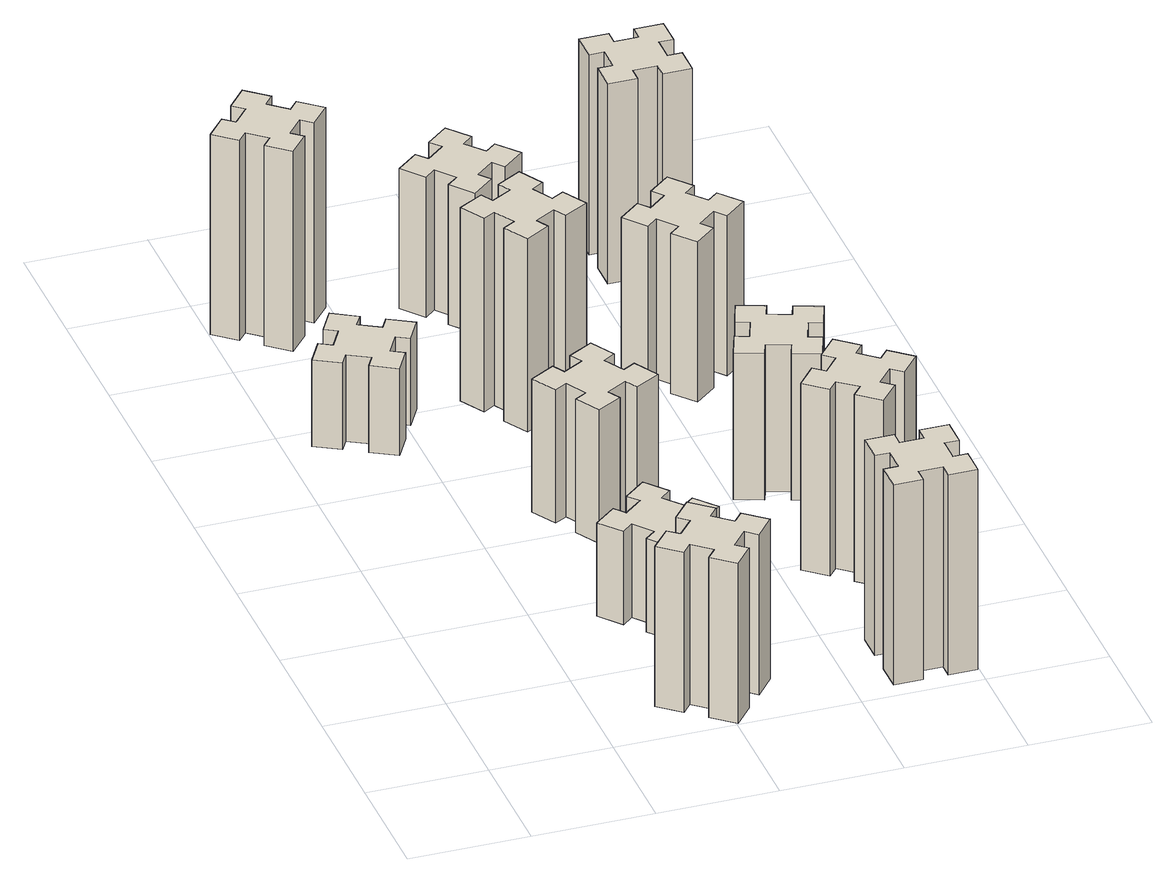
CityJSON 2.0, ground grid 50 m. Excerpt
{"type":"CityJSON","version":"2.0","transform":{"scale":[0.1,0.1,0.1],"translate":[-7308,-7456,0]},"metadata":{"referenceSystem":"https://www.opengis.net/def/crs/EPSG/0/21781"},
"CityObjects":{
"building1":{"type":"Building","attributes":{"class":"1000","function":"1000","usage":"1000","yearOfConstruction":2016,"roofType":"1000","measuredHeight":72,"storeysAboveGround":30,"storeysBelowGround":0},"geometry":[{"type":"Solid","lod":"1","boundaries":[[[[0,1,2,3,4,5,6,7,8,9,10,11,12,13,14,15,16,17,18,19]],[[17,16,20,21]],[[16,15,22,20]],[[15,14,23,22]],[[14,13,24,23]],[[13,12,25,24]],[[12,11,26,25]],[[11,10,27,26]],[[10,9,28,27]],[[9,8,29,28]],[[8,7,30,29]],[[7,6,31,30]],[[6,5,32,31]],[[5,4,33,32]],[[4,3,34,33]],[[3,2,35,34]],[[2,1,36,35]],[[1,0,37,36]],[[0,19,38,37]],[[19,18,39,38]],[[18,17,21,39]],[[24,25,26,27,28,29,30,31,32,33,34,35,36,37,38,39,21,20,22,23]]]]}]},
"building2":{"type":"Building","attributes":{"class":"1000","function":"1000","usage":"1000","yearOfConstruction":2016,"roofType":"1000","measuredHeight":39,"storeysAboveGround":30,"storeysBelowGround":0},"geometry":[{"type":"Solid","lod":"1","boundaries":[[[[40,41,42,43,44,45,46,47,48,49,50,51,52,53,54,55,56,57,58,59]],[[57,56,60,61]],[[56,55,62,60]],[[55,54,63,62]],[[54,53,64,63]],[[53,52,65,64]],[[52,51,66,65]],[[51,50,67,66]],[[50,49,68,67]],[[49,48,69,68]],[[48,47,70,69]],[[47,46,71,70]],[[46,45,72,71]],[[45,44,73,72]],[[44,43,74,73]],[[43,42,75,74]],[[42,41,76,75]],[[41,40,77,76]],[[40,59,78,77]],[[59,58,79,78]],[[58,57,61,79]],[[64,65,66,67,68,69,70,71,72,73,74,75,76,77,78,79,61,60,62,63]]]]}]},
"building3":{"type":"Building","attributes":{"class":"1000","function":"1000","usage":"1000","yearOfConstruction":2016,"roofType":"1000","measuredHeight":90,"storeysAboveGround":30,"storeysBelowGround":0},"geometry":[{"type":"Solid","lod":"1","boundaries":[[[[80,81,82,83,84,85,86,87,88,89,90,91,92,93,94,95,96,97,98,99]],[[97,96,100,101]],[[96,95,102,100]],[[95,94,103,102]],[[94,93,104,103]],[[93,92,105,104]],[[92,91,106,105]],[[91,90,107,106]],[[90,89,108,107]],[[89,88,109,108]],[[88,87,110,109]],[[87,86,111,110]],[[86,85,112,111]],[[85,84,113,112]],[[84,83,114,113]],[[83,82,115,114]],[[82,81,116,115]],[[81,80,117,116]],[[80,99,118,117]],[[99,98,119,118]],[[98,97,101,119]],[[104,105,106,107,108,109,110,111,112,113,114,115,116,117,118,119,101,100,102,103]]]]}]},
"building4":{"type":"Building","attributes":{"class":"1000","function":"1000","usage":"1000","yearOfConstruction":2016,"roofType":"1000","measuredHeight":42,"storeysAboveGround":30,"storeysBelowGround":0},"geometry":[{"type":"Solid","lod":"1","boundaries":[[[[120,121,122,123,124,125,126,127,128,129,130,131,132,133,134,135,136,137,138,139]],[[137,136,140,141]],[[136,135,142,140]],[[135,134,143,142]],[[134,133,144,143]],[[133,132,145,144]],[[132,131,146,145]],[[131,130,147,146]],[[130,129,148,147]],[[129,128,149,148]],[[128,127,150,149]],[[127,126,151,150]],[[126,125,152,151]],[[125,124,153,152]],[[124,123,154,153]],[[123,122,155,154]],[[122,121,156,155]],[[121,120,157,156]],[[120,139,158,157]],[[139,138,159,158]],[[138,137,141,159]],[[144,145,146,147,148,149,150,151,152,153,154,155,156,157,158,159,141,140,142,143]]]]}]},
"building5":{"type":"Building","attributes":{"class":"1000","function":"1000","usage":"1000","yearOfConstruction":2016,"roofType":"1000","measuredHeight":60,"storeysAboveGround":30,"storeysBelowGround":0},"geometry":[{"type":"Solid","lod":"1","boundaries":[[[[160,161,162,163,164,165,166,167,168,169,170,171,172,173,174,175,176,177,178,179]],[[177,176,180,181]],[[176,175,182,180]],[[175,174,183,182]],[[174,173,184,183]],[[173,172,185,184]],[[172,171,186,185]],[[171,170,187,186]],[[170,169,188,187]],[[169,168,189,188]],[[168,167,190,189]],[[167,166,191,190]],[[166,165,192,191]],[[165,164,193,192]],[[164,163,194,193]],[[163,162,195,194]],[[162,161,196,195]],[[161,160,197,196]],[[160,179,198,197]],[[179,178,199,198]],[[178,177,181,199]],[[184,185,186,187,188,189,190,191,192,193,194,195,196,197,198,199,181,180,182,183]]]]}]},
"building6":{"type":"Building","attributes":{"class":"1000","function":"1000","usage":"1000","yearOfConstruction":2016,"roofType":"1000","measuredHeight":87,"storeysAboveGround":30,"storeysBelowGround":0},"geometry":[{"type":"Solid","lod":"1","boundaries":[[[[200,201,202,203,204,205,206,207,208,209,210,211,212,213,214,215,216,217,218,219]],[[217,216,220,221]],[[216,215,222,220]],[[215,214,223,222]],[[214,213,224,223]],[[213,212,225,224]],[[212,211,226,225]],[[211,210,227,226]],[[210,209,228,227]],[[209,208,229,228]],[[208,207,230,229]],[[207,206,231,230]],[[206,205,232,231]],[[205,204,233,232]],[[204,203,234,233]],[[203,202,235,234]],[[202,201,236,235]],[[201,200,237,236]],[[200,219,238,237]],[[219,218,239,238]],[[218,217,221,239]],[[224,225,226,227,228,229,230,231,232,233,234,235,236,237,238,239,221,220,222,223]]]]}]},
"building7":{"type":"Building","attributes":{"class":"1000","function":"1000","usage":"1000","yearOfConstruction":2016,"roofType":"1000","measuredHeight":90,"storeysAboveGround":30,"storeysBelowGround":0},"geometry":[{"type":"Solid","lod":"1","boundaries":[[[[240,241,242,243,244,245,246,247,248,249,250,251,252,253,254,255,256,257,258,259]],[[257,256,260,261]],[[256,255,262,260]],[[255,254,263,262]],[[254,253,264,263]],[[253,252,265,264]],[[252,251,266,265]],[[251,250,267,266]],[[250,249,268,267]],[[249,248,269,268]],[[248,247,270,269]],[[247,246,271,270]],[[246,245,272,271]],[[245,244,273,272]],[[244,243,274,273]],[[243,242,275,274]],[[242,241,276,275]],[[241,240,277,276]],[[240,259,278,277]],[[259,258,279,278]],[[258,257,261,279]],[[264,265,266,267,268,269,270,271,272,273,274,275,276,277,278,279,261,260,262,263]]]]}]},
"building8":{"type":"Building","attributes":{"class":"1000","function":"1000","usage":"1000","yearOfConstruction":2016,"roofType":"1000","measuredHeight":63,"storeysAboveGround":30,"storeysBelowGround":0},"geometry":[{"type":"Solid","lod":"1","boundaries":[[[[280,281,282,283,284,285,286,287,288,289,290,291,292,293,294,295,296,297,298,299]],[[297,296,300,301]],[[296,295,302,300]],[[295,294,303,302]],[[294,293,304,303]],[[293,292,305,304]],[[292,291,306,305]],[[291,290,307,306]],[[290,289,308,307]],[[289,288,309,308]],[[288,287,310,309]],[[287,286,311,310]],[[286,285,312,311]],[[285,284,313,312]],[[284,283,314,313]],[[283,282,315,314]],[[282,281,316,315]],[[281,280,317,316]],[[280,299,318,317]],[[299,298,319,318]],[[298,297,301,319]],[[304,305,306,307,308,309,310,311,312,313,314,315,316,317,318,319,301,300,302,303]]]]}]},
"building9":{"type":"Building","attributes":{"class":"1000","function":"1000","usage":"1000","yearOfConstruction":2016,"roofType":"1000","measuredHeight":84,"storeysAboveGround":30,"storeysBelowGround":0},"geometry":[{"type":"Solid","lod":"1","boundaries":[[[[320,321,322,323,324,325,326,327,328,329,330,331,332,333,334,335,336,337,338,339]],[[337,336,340,341]],[[336,335,342,340]],[[335,334,343,342]],[[334,333,344,343]],[[333,332,345,344]],[[332,331,346,345]],[[331,330,347,346]],[[330,329,348,347]],[[329,328,349,348]],[[328,327,350,349]],[[327,326,351,350]],[[326,325,352,351]],[[325,324,353,352]],[[324,323,354,353]],[[323,322,355,354]],[[322,321,356,355]],[[321,320,357,356]],[[320,339,358,357]],[[339,338,359,358]],[[338,337,341,359]],[[344,345,346,347,348,349,350,351,352,353,354,355,356,357,358,359,341,340,342,343]]]]}]},
"building10":{"type":"Building","attributes":{"class":"1000","function":"1000","usage":"1000","yearOfConstruction":2016,"roofType":"1000","measuredHeight":66,"storeysAboveGround":30,"storeysBelowGround":0},"geometry":[{"type":"Solid","lod":"1","boundaries":[[[[360,361,362,363,364,365,366,367,368,369,370,371,372,373,374,375,376,377,378,379]],[[377,376,380,381]],[[376,375,382,380]],[[375,374,383,382]],[[374,373,384,383]],[[373,372,385,384]],[[372,371,386,385]],[[371,370,387,386]],[[370,369,388,387]],[[369,368,389,388]],[[368,367,390,389]],[[367,366,391,390]],[[366,365,392,391]],[[365,364,393,392]],[[364,363,394,393]],[[363,362,395,394]],[[362,361,396,395]],[[361,360,397,396]],[[360,379,398,397]],[[379,378,399,398]],[[378,377,381,399]],[[384,385,386,387,388,389,390,391,392,393,394,395,396,397,398,399,381,380,382,383]]]]}]},
"building11":{"type":"Building","attributes":{"class":"1000","function":"1000","usage":"1000","yearOfConstruction":2016,"roofType":"1000","measuredHeight":72,"storeysAboveGround":30,"storeysBelowGround":0},"geometry":[{"type":"Solid","lod":"1","boundaries":[[[[400,401,402,403,404,405,406,407,408,409,410,411,412,413,414,415,416,417,418,419]],[[417,416,420,421]],[[416,415,422,420]],[[415,414,423,422]],[[414,413,424,423]],[[413,412,425,424]],[[412,411,426,425]],[[411,410,427,426]],[[410,409,428,427]],[[409,408,429,428]],[[408,407,430,429]],[[407,406,431,430]],[[406,405,432,431]],[[405,404,433,432]],[[404,403,434,433]],[[403,402,435,434]],[[402,401,436,435]],[[401,400,437,436]],[[400,419,438,437]],[[419,418,439,438]],[[418,417,421,439]],[[424,425,426,427,428,429,430,431,432,433,434,435,436,437,438,439,421,420,422,423]]]]}]},
"building12":{"type":"Building","attributes":{"class":"1000","function":"1000","usage":"1000","yearOfConstruction":2016,"roofType":"1000","measuredHeight":90,"storeysAboveGround":30,"storeysBelowGround":0},"geometry":[{"type":"Solid","lod":"1","boundaries":[[[[440,441,442,443,444,445,446,447,448,449,450,451,452,453,454,455,456,457,458,459]],[[457,456,460,461]],[[456,455,462,460]],[[455,454,463,462]],[[454,453,464,463]],[[453,452,465,464]],[[452,451,466,465]],[[451,450,467,466]],[[450,449,468,467]],[[449,448,469,468]],[[448,447,470,469]],[[447,446,471,470]],[[446,445,472,471]],[[445,444,473,472]],[[444,443,474,473]],[[443,442,475,474]],[[442,441,476,475]],[[441,440,477,476]],[[440,459,478,477]],[[459,458,479,478]],[[458,457,461,479]],[[464,465,466,467,468,469,470,471,472,473,474,475,476,477,478,479,461,460,462,463]]]]}]}
},
"vertices":[
[876,193,0],[953,129,0],[914,83,0],[1006,6,0],[1083,98,0],[1037,136,0],[1102,213,0],[1148,174,0],[1225,266,0],[1133,343,0],[1094,297,0],[1018,362,0],[1056,408,0],[964,485,0],[887,393,0],[933,354,0],[869,278,0],[823,316,0],[746,224,0],[838,147,0],[869,278,720],[823,316,720],[933,354,720],[887,393,720],[964,485,720],[1056,408,720],[1018,362,720],[1094,297,720],[1133,343,720],[1225,266,720],[1148,174,720],[1102,213,720],[1037,136,720],[1083,98,720],[1006,6,720],[914,83,720],[953,129,720],[876,193,720],[838,147,720],[746,224,720],
[416,2367,0],[466,2454,0],[518,2424,0],[578,2528,0],[474,2588,0],[444,2536,0],[357,2586,0],[387,2638,0],[283,2698,0],[223,2594,0],[275,2564,0],[225,2477,0],[173,2507,0],[113,2403,0],[217,2343,0],[247,2395,0],[334,2345,0],[304,2293,0],[408,2233,0],[468,2337,0],[334,2345,390],[304,2293,390],[247,2395,390],[217,2343,390],[113,2403,390],[173,2507,390],[225,2477,390],[275,2564,390],[223,2594,390],[283,2698,390],[387,2638,390],[357,2586,390],[444,2536,390],[474,2588,390],[578,2528,390],[518,2424,390],[466,2454,390],[416,2367,390],[468,2337,390],[408,2233,390],
[136,3253,0],[213,3189,0],[174,3143,0],[266,3066,0],[343,3158,0],[297,3196,0],[362,3273,0],[408,3234,0],[485,3326,0],[393,3403,0],[354,3357,0],[278,3422,0],[316,3468,0],[224,3545,0],[147,3453,0],[193,3414,0],[129,3338,0],[83,3376,0],[6,3284,0],[98,3207,0],[129,3338,900],[83,3376,900],[193,3414,900],[147,3453,900],[224,3545,900],[316,3468,900],[278,3422,900],[354,3357,900],[393,3403,900],[485,3326,900],[408,3234,900],[362,3273,900],[297,3196,900],[343,3158,900],[266,3066,900],[174,3143,900],[213,3189,900],[136,3253,900],[98,3207,900],[6,3284,900],
[953,1002,0],[876,937,0],[838,983,0],[746,906,0],[823,814,0],[869,853,0],[933,776,0],[887,738,0],[964,646,0],[1056,723,0],[1018,769,0],[1094,833,0],[1133,787,0],[1225,864,0],[1148,956,0],[1102,918,0],[1037,994,0],[1083,1033,0],[1006,1125,0],[914,1048,0],[1037,994,420],[1083,1033,420],[1102,918,420],[1148,956,420],[1225,864,420],[1133,787,420],[1094,833,420],[1018,769,420],[1056,723,420],[964,646,420],[887,738,420],[933,776,420],[869,853,420],[823,814,420],[746,906,420],[838,983,420],[876,937,420],[953,1002,420],[914,1048,420],[1006,1125,420],
[865,1614,0],[915,1527,0],[863,1497,0],[923,1393,0],[1027,1453,0],[997,1505,0],[1084,1555,0],[1114,1503,0],[1218,1563,0],[1158,1667,0],[1106,1637,0],[1056,1724,0],[1108,1754,0],[1048,1858,0],[944,1798,0],[974,1746,0],[887,1696,0],[857,1748,0],[753,1688,0],[813,1584,0],[887,1696,600],[857,1748,600],[974,1746,600],[944,1798,600],[1048,1858,600],[1108,1754,600],[1056,1724,600],[1106,1637,600],[1158,1667,600],[1218,1563,600],[1114,1503,600],[1084,1555,600],[997,1505,600],[1027,1453,600],[923,1393,600],[863,1497,600],[915,1527,600],[865,1614,600],[813,1584,600],[753,1688,600],
[865,2454,0],[915,2367,0],[863,2337,0],[923,2233,0],[1027,2293,0],[997,2345,0],[1084,2395,0],[1114,2343,0],[1218,2403,0],[1158,2507,0],[1106,2477,0],[1056,2564,0],[1108,2594,0],[1048,2698,0],[944,2638,0],[974,2586,0],[887,2536,0],[857,2588,0],[753,2528,0],[813,2424,0],[887,2536,870],[857,2588,870],[974,2586,870],[944,2638,870],[1048,2698,870],[1108,2594,870],[1056,2564,870],[1106,2477,870],[1158,2507,870],[1218,2403,870],[1114,2343,870],[1084,2395,870],[997,2345,870],[1027,2293,870],[923,2233,870],[863,2337,870],[915,2367,870],[865,2454,870],[813,2424,870],[753,2528,870],
[1875,355,0],[1775,355,0],[1775,415,0],[1655,415,0],[1655,295,0],[1715,295,0],[1715,195,0],[1655,195,0],[1655,75,0],[1775,75,0],[1775,135,0],[1875,135,0],[1875,75,0],[1995,75,0],[1995,195,0],[1935,195,0],[1935,295,0],[1995,295,0],[1995,415,0],[1875,415,0],[1935,295,900],[1995,295,900],[1935,195,900],[1995,195,900],[1995,75,900],[1875,75,900],[1875,135,900],[1775,135,900],[1775,75,900],[1655,75,900],[1655,195,900],[1715,195,900],[1715,295,900],[1655,295,900],[1655,415,900],[1775,415,900],[1775,355,900],[1875,355,900],[1875,415,900],[1995,415,900],
[1102,3238,0],[1037,3314,0],[1083,3353,0],[1006,3445,0],[914,3368,0],[953,3322,0],[876,3257,0],[838,3303,0],[746,3226,0],[823,3134,0],[869,3173,0],[933,3096,0],[887,3058,0],[964,2966,0],[1056,3043,0],[1018,3089,0],[1094,3153,0],[1133,3107,0],[1225,3184,0],[1148,3276,0],[1094,3153,630],[1133,3107,630],[1018,3089,630],[1056,3043,630],[964,2966,630],[887,3058,630],[933,3096,630],[869,3173,630],[823,3134,630],[746,3226,630],[838,3303,630],[876,3257,630],[953,3322,630],[914,3368,630],[1006,3445,630],[1083,3353,630],[1037,3314,630],[1102,3238,630],[1148,3276,630],[1225,3184,630],
[1877,876,0],[1942,953,0],[1988,914,0],[2065,1006,0],[1973,1083,0],[1934,1037,0],[1858,1102,0],[1896,1148,0],[1804,1225,0],[1727,1133,0],[1773,1094,0],[1709,1018,0],[1663,1056,0],[1586,964,0],[1678,887,0],[1716,933,0],[1793,869,0],[1754,823,0],[1846,746,0],[1923,838,0],[1793,869,840],[1754,823,840],[1716,933,840],[1678,887,840],[1586,964,840],[1663,1056,840],[1709,1018,840],[1773,1094,840],[1727,1133,840],[1804,1225,840],[1896,1148,840],[1858,1102,840],[1934,1037,840],[1973,1083,840],[2065,1006,840],[1988,914,840],[1942,953,840],[1877,876,840],[1923,838,840],[1846,746,840],
[1812,1541,0],[1846,1635,0],[1902,1614,0],[1943,1727,0],[1830,1768,0],[1810,1712,0],[1716,1746,0],[1737,1802,0],[1624,1843,0],[1583,1730,0],[1639,1710,0],[1605,1616,0],[1549,1637,0],[1507,1524,0],[1620,1483,0],[1641,1539,0],[1735,1505,0],[1714,1449,0],[1827,1407,0],[1868,1520,0],[1735,1505,660],[1714,1449,660],[1641,1539,660],[1620,1483,660],[1507,1524,660],[1549,1637,660],[1605,1616,660],[1639,1710,660],[1583,1730,660],[1624,1843,660],[1737,1802,660],[1716,1746,660],[1810,1712,660],[1830,1768,660],[1943,1727,660],[1902,1614,660],[1846,1635,660],[1812,1541,660],[1868,1520,660],[1827,1407,660],
[1509,2433,0],[1573,2356,0],[1527,2318,0],[1604,2226,0],[1696,2303,0],[1658,2349,0],[1734,2413,0],[1773,2367,0],[1865,2444,0],[1788,2536,0],[1742,2498,0],[1677,2574,0],[1723,2613,0],[1646,2705,0],[1554,2628,0],[1593,2582,0],[1516,2517,0],[1478,2563,0],[1386,2486,0],[1463,2394,0],[1516,2517,720],[1478,2563,720],[1593,2582,720],[1554,2628,720],[1646,2705,720],[1723,2613,720],[1677,2574,720],[1742,2498,720],[1788,2536,720],[1865,2444,720],[1773,2367,720],[1734,2413,720],[1658,2349,720],[1696,2303,720],[1604,2226,720],[1527,2318,720],[1573,2356,720],[1509,2433,720],[1463,2394,720],[1386,2486,720],
[1675,3195,0],[1775,3195,0],[1775,3135,0],[1895,3135,0],[1895,3255,0],[1835,3255,0],[1835,3355,0],[1895,3355,0],[1895,3475,0],[1775,3475,0],[1775,3415,0],[1675,3415,0],[1675,3475,0],[1555,3475,0],[1555,3355,0],[1615,3355,0],[1615,3255,0],[1555,3255,0],[1555,3135,0],[1675,3135,0],[1615,3255,900],[1555,3255,900],[1615,3355,900],[1555,3355,900],[1555,3475,900],[1675,3475,900],[1675,3415,900],[1775,3415,900],[1775,3475,900],[1895,3475,900],[1895,3355,900],[1835,3355,900],[1835,3255,900],[1895,3255,900],[1895,3135,900],[1775,3135,900],[1775,3195,900],[1675,3195,900],[1675,3135,900],[1555,3135,900]
]}
